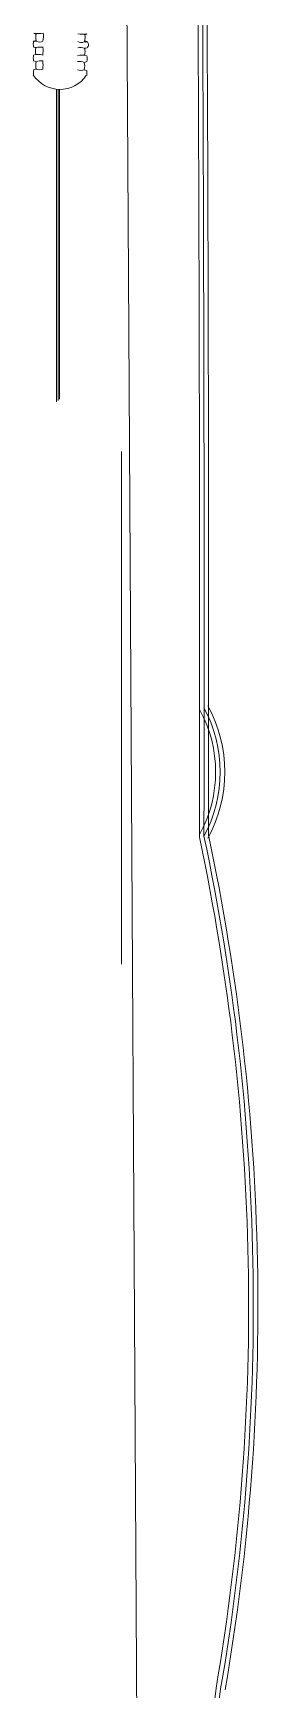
# Model space of a CAD drawing. Extents: x 604418 to 606014, y 1310869 to 1312555.
# Drawn here: x 605501.88 to 605503.79, y 1310957.96 to 1310972.07 of the extents above; entities that cross this region are included whole.
import ezdxf

# ---------------------------------------------------------------- set-up
doc = ezdxf.new("R2010")
doc.units = 0
doc.header["$MEASUREMENT"] = 0
doc.layers.add('1-Cartografia', color=7, linetype='Continuous', lineweight=13)

msp = doc.modelspace()

# ---------------------------------------------------------------- linework, layer by layer
at = {"layer": '1-Cartografia', "color": 7}
for p, q in [((605502.607, 1310984.169), (605502.694, 1310969.051)), ((605501.878, 1310971.829), (605501.9, 1310971.822)), ((605501.898, 1310971.76), (605501.879, 1310971.754)), ((605502.334, 1310971.823), (605502.312, 1310971.816)), ((605501.884, 1310971.747), (605501.884, 1310971.748)), ((605502.312, 1310971.754), (605502.331, 1310971.747)), ((605502.075, 1310971.589), (605502.075, 1310968.926)), ((605502.088, 1310971.587), (605502.088, 1310968.938)), ((605502.101, 1310971.587), (605502.101, 1310968.95)), ((605502.694, 1310969.051), (605502.884, 1310935.974)), ((605502.629, 1310968.505), (605502.629, 1310964.139))]:
    msp.add_line(p, q, dxfattribs=at)
for centre, radius, start, end in [((604429.905, 1310966.956), 1073.388, 359.907437, 0.393993), ((604429.944, 1310966.964), 1073.388, 359.907437, 0.393993), ((604429.982, 1310966.973), 1073.388, 359.907437, 0.393993), ((605502.329, 1310965.776), 1.101, 331.4052, 28.5948), ((605502.329, 1310965.776), 1.14, 331.4052, 28.5948), ((605502.329, 1310965.776), 1.179, 331.4052, 28.5948), ((605484.52, 1310961.231), 19.191, 350.2376, 12.0038), ((605484.52, 1310961.231), 19.231, 350.2376, 12.0038), ((605484.52, 1310961.231), 19.27, 350.2376, 12.0038), ((605600.158, 1310945.714), 97.498, 172.77357, 176.70208), ((605614.39, 1310944.154), 111.775, 172.89961, 176.32209)]:
    msp.add_arc(centre, radius, start, end, dxfattribs=at)
for centre, major_axis, start_param, end_param in [((605501.906, 1310972.105), (-0.0333, 0.0333), 1.833393, 2.293144), ((605501.923, 1310972.271), (0.148, 0.148), 3.740073, 4.105878), ((605501.994, 1310972.03), (0.068, 0.068), 2.043533, 2.651244), ((605501.823, 1310972.032), (-0.0993, 0.0993), 3.676962, 4.159408), ((605502.297, 1310972.265), (-0.148, 0.148), 2.159696, 2.525501), ((605502.311, 1310972.1), (-0.0333, 0.0333), 2.401633, 2.861384), ((605502.222, 1310972.026), (0.068, 0.068), 5.185126, 5.792836), ((605501.983, 1310971.973), (-0.0753, 0.0753), 0.553252, 1.033787), ((605501.891, 1310972.04), (-0.0324, 0.0324), 2.072611, 2.622166), ((605501.894, 1310971.96), (0.029, 0.029), 0.629605, 1.162723), ((605501.902, 1310971.984), (-0.0298, 0.0298), 1.779451, 2.301019), ((605501.99, 1310971.912), (0.0672, 0.0672), 2.017213, 2.664841), ((605501.94, 1310971.79), (0.111, 0.111), 0.658667, 1.027814), ((605501.93, 1310972.046), (0.0399, 0.0399), 3.456844, 4.473321), ((605501.445, 1310971.917), (0.364, 0.364), 5.421996, 5.555967), ((605502.272, 1310971.785), (-0.111, 0.111), -1.045426, -0.676279), ((605502.286, 1310972.041), (0.0399, 0.0399), 3.363049, 4.379526), ((605502.325, 1310972.034), (0.0324, 0.0324), 3.643407, 4.192963), ((605502.315, 1310971.978), (-0.0298, 0.0298), 2.31898, 2.840548), ((605502.223, 1310971.908), (0.0672, 0.0672), 5.171529, 5.819157), ((605502.32, 1310971.955), (0.029, 0.029), 0.390461, 0.923579), ((605502.314, 1310971.967), (-0.0234, 0.0234), 3.018317, 4.689702), ((605501.98, 1310971.853), (0.0731, 0.0731), 2.108575, 2.586202), ((605501.918, 1310971.743), (-0.0999, 0.0999), -1.072211, -0.50643), ((605502.046, 1310971.789), (0.105, 0.105), 2.131219, 2.551151), ((605501.929, 1310971.827), (0.0523, 0.0523), 3.505482, 4.317714), ((605501.94, 1310971.733), (-0.0687, 0.0687), -0.972261, -0.363853), ((605501.688, 1310971.793), (0.192, 0.192), 5.369641, 5.630152), ((605502.27, 1310971.728), (0.0687, 0.0687), 0.346241, 0.954649), ((605502.292, 1310971.737), (0.0999, 0.0999), 0.488818, 1.054599), ((605502.166, 1310971.786), (0.105, 0.105), 5.285219, 5.705151), ((605502.233, 1310971.849), (-0.0731, 0.0731), 3.679371, 4.156999), ((605500.963, 1310971.79), (-0.649, 0.649), 3.84064, 3.886879), ((605502.104, 1310971.858), (0.192, 0.192), 2.935508, 4.895995), ((605502.283, 1310971.822), (-0.0523, 0.0523), 1.947859, 2.760091), ((605503.249, 1310971.768), (0.649, 0.649), 2.378694, 2.424934)]:
    msp.add_ellipse(centre, major_axis=major_axis, ratio=1, start_param=start_param, end_param=end_param, dxfattribs=at)

doc.saveas('drawing.dxf')
